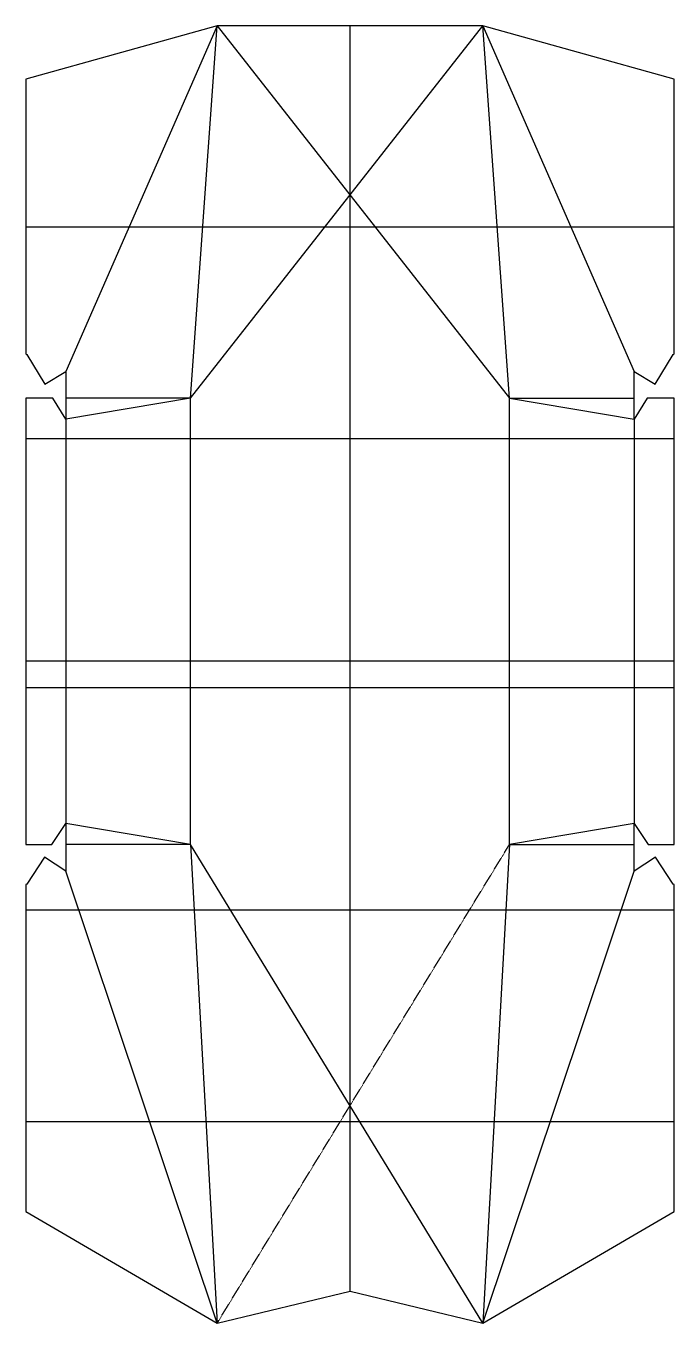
# Model space of a CAD drawing. Header units: millimetres. Extents: x -610 to 610, y -1220 to 1220.
import ezdxf

# ---------------------------------------------------------------- set-up
doc = ezdxf.new("R2010")
doc.units = ezdxf.units.MM
doc.linetypes.add('DASHED', pattern=[0.75, 0.5, -0.25])
doc.layers.get('0').update_dxf_attribs({"linetype": 'CONTINUOUS'})

msp = doc.modelspace()

# ---------------------------------------------------------------- linework, layer by layer
for p, q in [((-250, 1220), (-535, 570)), ((-300, 520), (250, 1220)), ((-300, 520), (-250, 1220)), ((-250, 1220), (300, 520)), ((0, -1160), (0, 1220)), ((300, 520), (250, 1220)), ((250, 1220), (535, 570)), ((610, 841.7), (-610, 841.7)), ((-300, 520), (-535, 480)), ((-300, 520), (-535, 520)), ((-300, -320), (-300, 520)), ((300, 520), (535, 520)), ((-535, 480), (-535, -280)), ((610, 443.3), (-610, 443.3)), ((610, 25), (-610, 25)), ((610, -25), (-610, -25)), ((-300, -320), (-535, -280)), ((-300, -320), (-535, -320)), ((250, -1220), (-300, -320)), ((-300, -320), (-250, -1220)), ((300, -320), (250, -1220)), ((300, -320), (535, -320)), ((-250, -1220), (-535, -370)), ((250, -1220), (535, -370)), ((610, -443.3), (-610, -443.3)), ((610, -841.7), (-610, -841.7))]:
    msp.add_line(p, q)
at = {"linetype": 'DASHED'}
msp.add_line((-250, -1220), (300, -320), dxfattribs=at)
for points in [[(-535, -280), (-535, -370), (-575.3, -343.7), (-608.5, -394.6), (-610, -395.1), (-610, -1010), (-250, -1220), (0, -1160), (250, -1220), (610, -1010), (610, -395.1), (608.5, -394.6), (575.3, -343.7), (535, -370), (535, -280), (561.1, -320), (610, -320), (610, 520), (559.4, 520), (535, 480), (535, 570), (574.2, 546.1), (608.4, 602.2), (610, 602.9), (610, 1120), (250, 1220), (-250, 1220), (-610, 1120), (-610, 602.9), (-608.4, 602.2), (-574.2, 546.1), (-535, 570), (-535, 480), (-559.4, 520), (-610, 520), (-610, -320), (-561.1, -320)], [(300, -320), (300, 520), (535, 480), (535, -280)]]:
    msp.add_lwpolyline(points, close=True)

doc.saveas('drawing.dxf')
